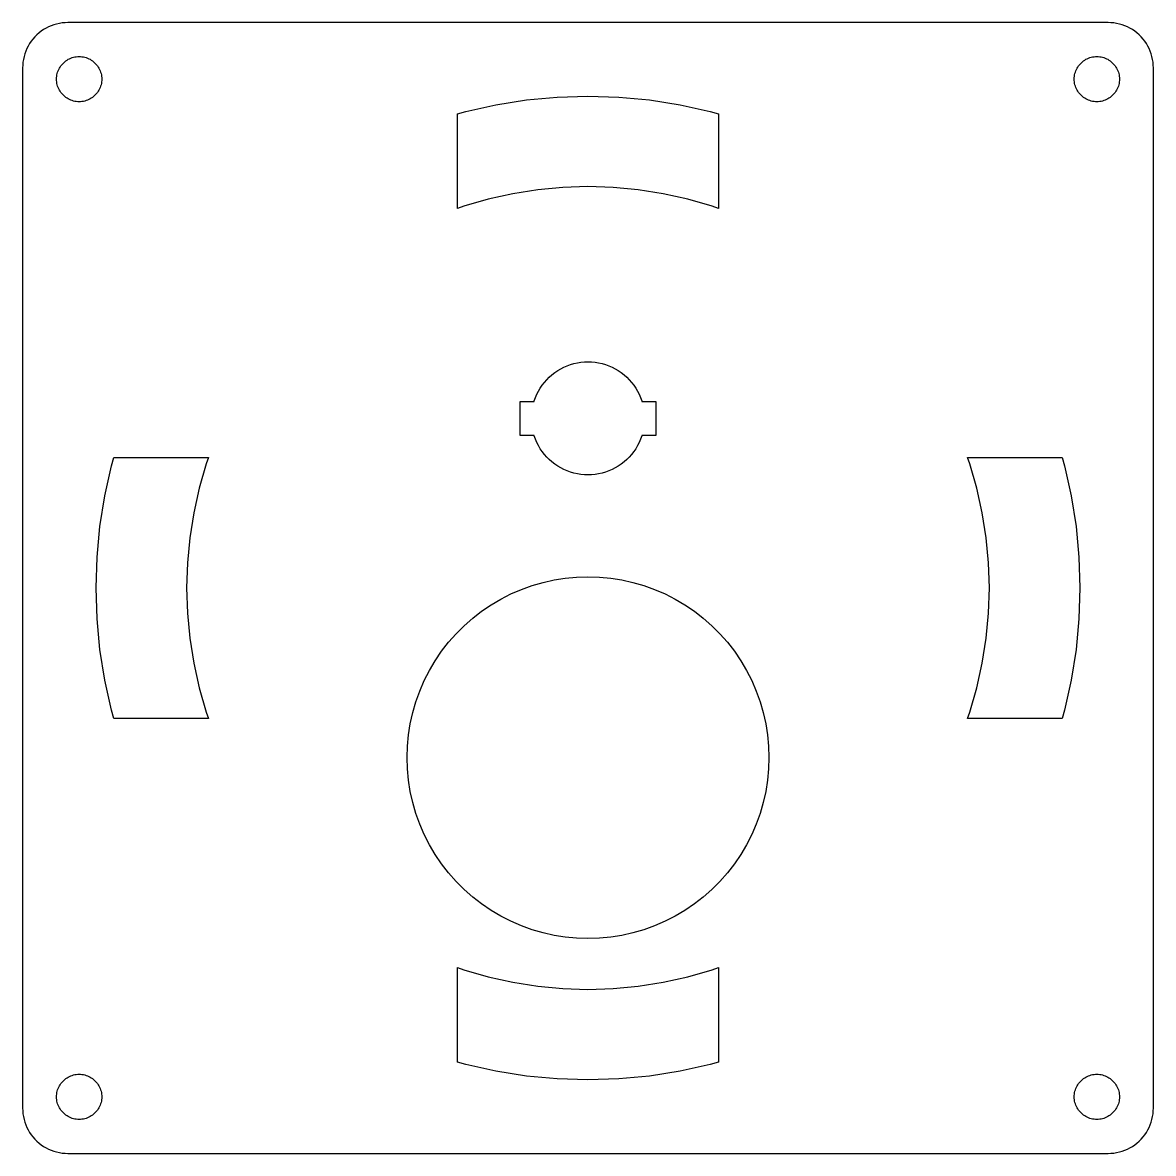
# Model space of a CAD drawing. Header units: metres. Extents: x -50 to 260, y -50 to 155.
# Drawn here: x -50 to 50, y 55 to 155 of the extents above; entities that cross this region are included whole.
import ezdxf

# ---------------------------------------------------------------- set-up
doc = ezdxf.new("R2010")
doc.units = ezdxf.units.M

msp = doc.modelspace()

# ---------------------------------------------------------------- linework, layer by layer
for p, q in [((-46, 155), (-46.2512, 154.992)), ((46, 155), (-46, 155)), ((46.2512, 154.992), (46, 155)), ((-48.5497, 154.082), (-48.7382, 153.916)), ((-48.3511, 154.236), (-48.5497, 154.082)), ((-48.1433, 154.377), (-48.3511, 154.236)), ((-47.927, 154.505), (-48.1433, 154.377)), ((-47.7031, 154.619), (-47.927, 154.505)), ((-47.4725, 154.719), (-47.7031, 154.619)), ((-47.2361, 154.804), (-47.4725, 154.719)), ((-46.9948, 154.874), (-47.2361, 154.804)), ((-46.7495, 154.929), (-46.9948, 154.874)), ((-46.5013, 154.968), (-46.7495, 154.929)), ((-46.2512, 154.992), (-46.5013, 154.968)), ((46.5013, 154.968), (46.2512, 154.992)), ((46.7495, 154.929), (46.5013, 154.968)), ((46.9948, 154.874), (46.7495, 154.929)), ((47.2361, 154.804), (46.9948, 154.874)), ((47.4725, 154.719), (47.2361, 154.804)), ((47.7031, 154.619), (47.4725, 154.719)), ((47.927, 154.505), (47.7031, 154.619)), ((48.1433, 154.377), (47.927, 154.505)), ((48.3511, 154.236), (48.1433, 154.377)), ((48.5497, 154.082), (48.3511, 154.236)), ((48.7382, 153.916), (48.5497, 154.082)), ((-49.3773, 153.143), (-49.5052, 152.927)), ((-49.2361, 153.351), (-49.3773, 153.143)), ((-49.082, 153.55), (-49.2361, 153.351)), ((-48.9159, 153.738), (-49.082, 153.55)), ((-48.7382, 153.916), (-48.9159, 153.738)), ((48.9159, 153.738), (48.7382, 153.916)), ((49.082, 153.55), (48.9159, 153.738)), ((49.2361, 153.351), (49.082, 153.55)), ((49.3773, 153.143), (49.2361, 153.351)), ((49.5052, 152.927), (49.3773, 153.143)), ((-49.8042, 152.236), (-49.8743, 151.995)), ((-49.7191, 152.472), (-49.8042, 152.236)), ((-49.6193, 152.703), (-49.7191, 152.472)), ((-49.5052, 152.927), (-49.6193, 152.703)), ((-45.1256, 151.996), (-45, 152)), ((-45, 152), (-44.8744, 151.996)), ((44.8744, 151.996), (45, 152)), ((45, 152), (45.1256, 151.996)), ((49.6193, 152.703), (49.5052, 152.927)), ((49.7191, 152.472), (49.6193, 152.703)), ((49.8042, 152.236), (49.7191, 152.472)), ((49.8743, 151.995), (49.8042, 152.236)), ((-49.9921, 151.251), (-50, 151)), ((-50, 151), (-50, 59)), ((-49.9684, 151.501), (-49.9921, 151.251)), ((-49.9291, 151.75), (-49.9684, 151.501)), ((-49.8743, 151.995), (-49.9291, 151.75)), ((-46.7526, 150.964), (-46.6886, 151.072)), ((-46.6886, 151.072), (-46.618, 151.176)), ((-46.618, 151.176), (-46.541, 151.275)), ((-46.541, 151.275), (-46.4579, 151.369)), ((-46.4579, 151.369), (-46.3691, 151.458)), ((-46.3691, 151.458), (-46.2748, 151.541)), ((-46.2748, 151.541), (-46.1756, 151.618)), ((-46.1756, 151.618), (-46.0716, 151.689)), ((-46.0716, 151.689), (-45.9635, 151.753)), ((-45.9635, 151.753), (-45.8515, 151.81)), ((-45.8515, 151.81), (-45.7362, 151.86)), ((-45.7362, 151.86), (-45.618, 151.902)), ((-45.618, 151.902), (-45.4974, 151.937)), ((-45.4974, 151.937), (-45.3748, 151.965)), ((-45.3748, 151.965), (-45.2507, 151.984)), ((-45.2507, 151.984), (-45.1256, 151.996)), ((-44.8744, 151.996), (-44.7493, 151.984)), ((-44.7493, 151.984), (-44.6252, 151.965)), ((-44.6252, 151.965), (-44.5026, 151.937)), ((-44.5026, 151.937), (-44.382, 151.902)), ((-44.382, 151.902), (-44.2637, 151.86)), ((-44.2637, 151.86), (-44.1484, 151.81)), ((-44.1484, 151.81), (-44.0365, 151.753)), ((-44.0365, 151.753), (-43.9283, 151.689)), ((-43.9283, 151.689), (-43.8244, 151.618)), ((-43.8244, 151.618), (-43.7251, 151.541)), ((-43.7251, 151.541), (-43.6309, 151.458)), ((-43.6309, 151.458), (-43.5421, 151.369)), ((-43.5421, 151.369), (-43.459, 151.275)), ((-43.459, 151.275), (-43.382, 151.176)), ((-43.382, 151.176), (-43.3113, 151.072)), ((-43.3113, 151.072), (-43.2474, 150.964)), ((43.2474, 150.964), (43.3113, 151.072)), ((43.3113, 151.072), (43.382, 151.176)), ((43.382, 151.176), (43.459, 151.275)), ((43.459, 151.275), (43.5421, 151.369)), ((43.5421, 151.369), (43.6309, 151.458)), ((43.6309, 151.458), (43.7251, 151.541)), ((43.7251, 151.541), (43.8244, 151.618)), ((43.8244, 151.618), (43.9283, 151.689)), ((43.9283, 151.689), (44.0365, 151.753)), ((44.0365, 151.753), (44.1484, 151.81)), ((44.1484, 151.81), (44.2637, 151.86)), ((44.2637, 151.86), (44.382, 151.902)), ((44.382, 151.902), (44.5026, 151.937)), ((44.5026, 151.937), (44.6252, 151.965)), ((44.6252, 151.965), (44.7493, 151.984)), ((44.7493, 151.984), (44.8744, 151.996)), ((45.1256, 151.996), (45.2507, 151.984)), ((45.2507, 151.984), (45.3748, 151.965)), ((45.3748, 151.965), (45.4974, 151.937)), ((45.4974, 151.937), (45.618, 151.902)), ((45.618, 151.902), (45.7362, 151.86)), ((45.7362, 151.86), (45.8515, 151.81)), ((45.8515, 151.81), (45.9635, 151.753)), ((45.9635, 151.753), (46.0716, 151.689)), ((46.0716, 151.689), (46.1756, 151.618)), ((46.1756, 151.618), (46.2748, 151.541)), ((46.2748, 151.541), (46.3691, 151.458)), ((46.3691, 151.458), (46.4579, 151.369)), ((46.4579, 151.369), (46.541, 151.275)), ((46.541, 151.275), (46.618, 151.176)), ((46.618, 151.176), (46.6886, 151.072)), ((46.6886, 151.072), (46.7526, 150.964)), ((49.9291, 151.75), (49.8743, 151.995)), ((49.9684, 151.501), (49.9291, 151.75)), ((49.9921, 151.251), (49.9684, 151.501)), ((50, 151), (49.9921, 151.251)), ((50, 59), (50, 151)), ((-47, 150), (-46.996, 150.126)), ((-46.996, 149.874), (-47, 150)), ((-46.996, 150.126), (-46.9842, 150.251)), ((-46.9842, 150.251), (-46.9646, 150.375)), ((-46.9646, 150.375), (-46.9372, 150.497)), ((-46.9372, 150.497), (-46.9021, 150.618)), ((-46.9021, 150.618), (-46.8595, 150.736)), ((-46.8595, 150.736), (-46.8096, 150.852)), ((-46.8096, 150.852), (-46.7526, 150.964)), ((-43.2474, 150.964), (-43.1903, 150.852)), ((-43.1903, 150.852), (-43.1404, 150.736)), ((-43.1404, 150.736), (-43.0979, 150.618)), ((-43.0979, 150.618), (-43.0628, 150.497)), ((-43.0628, 150.497), (-43.0354, 150.375)), ((-43.0354, 150.375), (-43.0158, 150.251)), ((-43.0158, 150.251), (-43.0039, 150.126)), ((-43.0039, 150.126), (-43, 150)), ((-43, 150), (-43.0039, 149.874)), ((43, 150), (43.0039, 150.126)), ((43.0039, 149.874), (43, 150)), ((43.0039, 150.126), (43.0158, 150.251)), ((43.0158, 150.251), (43.0354, 150.375)), ((43.0354, 150.375), (43.0628, 150.497)), ((43.0628, 150.497), (43.0979, 150.618)), ((43.0979, 150.618), (43.1404, 150.736)), ((43.1404, 150.736), (43.1903, 150.852)), ((43.1903, 150.852), (43.2474, 150.964)), ((46.7526, 150.964), (46.8096, 150.852)), ((46.8096, 150.852), (46.8595, 150.736)), ((46.8595, 150.736), (46.9021, 150.618)), ((46.9021, 150.618), (46.9372, 150.497)), ((46.9372, 150.497), (46.9646, 150.375)), ((46.9646, 150.375), (46.9842, 150.251)), ((46.9842, 150.251), (46.996, 150.126)), ((46.996, 150.126), (47, 150)), ((47, 150), (46.996, 149.874)), ((-46.9842, 149.749), (-46.996, 149.874)), ((-46.9646, 149.625), (-46.9842, 149.749)), ((-46.9372, 149.503), (-46.9646, 149.625)), ((-46.9021, 149.382), (-46.9372, 149.503)), ((-46.8595, 149.264), (-46.9021, 149.382)), ((-46.8096, 149.148), (-46.8595, 149.264)), ((-46.7526, 149.036), (-46.8096, 149.148)), ((-46.6886, 148.928), (-46.7526, 149.036)), ((-43.2474, 149.036), (-43.3113, 148.928)), ((-43.1903, 149.148), (-43.2474, 149.036)), ((-43.1404, 149.264), (-43.1903, 149.148)), ((-43.0979, 149.382), (-43.1404, 149.264)), ((-43.0628, 149.503), (-43.0979, 149.382)), ((-43.0354, 149.625), (-43.0628, 149.503)), ((-43.0158, 149.749), (-43.0354, 149.625)), ((-43.0039, 149.874), (-43.0158, 149.749)), ((43.0158, 149.749), (43.0039, 149.874)), ((43.0354, 149.625), (43.0158, 149.749)), ((43.0628, 149.503), (43.0354, 149.625)), ((43.0979, 149.382), (43.0628, 149.503)), ((43.1404, 149.264), (43.0979, 149.382)), ((43.1903, 149.148), (43.1404, 149.264)), ((43.2474, 149.036), (43.1903, 149.148)), ((43.3113, 148.928), (43.2474, 149.036)), ((46.7526, 149.036), (46.6886, 148.928)), ((46.8096, 149.148), (46.7526, 149.036)), ((46.8595, 149.264), (46.8096, 149.148)), ((46.9021, 149.382), (46.8595, 149.264)), ((46.9372, 149.503), (46.9021, 149.382)), ((46.9646, 149.625), (46.9372, 149.503)), ((46.9842, 149.749), (46.9646, 149.625)), ((46.996, 149.874), (46.9842, 149.749)), ((-46.618, 148.824), (-46.6886, 148.928)), ((-46.541, 148.725), (-46.618, 148.824)), ((-46.4579, 148.631), (-46.541, 148.725)), ((-46.3691, 148.542), (-46.4579, 148.631)), ((-46.2748, 148.459), (-46.3691, 148.542)), ((-46.1756, 148.382), (-46.2748, 148.459)), ((-46.0716, 148.311), (-46.1756, 148.382)), ((-45.9635, 148.247), (-46.0716, 148.311)), ((-45.8515, 148.19), (-45.9635, 148.247)), ((-45.7362, 148.14), (-45.8515, 148.19)), ((-45.618, 148.098), (-45.7362, 148.14)), ((-45.4974, 148.063), (-45.618, 148.098)), ((-45.3748, 148.035), (-45.4974, 148.063)), ((-45.2507, 148.016), (-45.3748, 148.035)), ((-45.1256, 148.004), (-45.2507, 148.016)), ((-45, 148), (-45.1256, 148.004)), ((-44.8744, 148.004), (-45, 148)), ((-44.7493, 148.016), (-44.8744, 148.004)), ((-44.6252, 148.035), (-44.7493, 148.016)), ((-44.5026, 148.063), (-44.6252, 148.035)), ((-44.382, 148.098), (-44.5026, 148.063)), ((-44.2637, 148.14), (-44.382, 148.098)), ((-44.1484, 148.19), (-44.2637, 148.14)), ((-44.0365, 148.247), (-44.1484, 148.19)), ((-43.9283, 148.311), (-44.0365, 148.247)), ((-43.8244, 148.382), (-43.9283, 148.311)), ((-43.7251, 148.459), (-43.8244, 148.382)), ((-43.6309, 148.542), (-43.7251, 148.459)), ((-43.5421, 148.631), (-43.6309, 148.542)), ((-43.459, 148.725), (-43.5421, 148.631)), ((-43.382, 148.824), (-43.459, 148.725)), ((-43.3113, 148.928), (-43.382, 148.824)), ((-8.15108, 147.729), (-5.45198, 148.157)), ((-5.45198, 148.157), (-2.73138, 148.414)), ((-2.73138, 148.414), (0, 148.5)), ((0, 148.5), (2.73138, 148.414)), ((2.73138, 148.414), (5.45198, 148.157)), ((5.45198, 148.157), (8.15108, 147.729)), ((43.382, 148.824), (43.3113, 148.928)), ((43.459, 148.725), (43.382, 148.824)), ((43.5421, 148.631), (43.459, 148.725)), ((43.6309, 148.542), (43.5421, 148.631)), ((43.7251, 148.459), (43.6309, 148.542)), ((43.8244, 148.382), (43.7251, 148.459)), ((43.9283, 148.311), (43.8244, 148.382)), ((44.0365, 148.247), (43.9283, 148.311)), ((44.1484, 148.19), (44.0365, 148.247)), ((44.2637, 148.14), (44.1484, 148.19)), ((44.382, 148.098), (44.2637, 148.14)), ((44.5026, 148.063), (44.382, 148.098)), ((44.6252, 148.035), (44.5026, 148.063)), ((44.7493, 148.016), (44.6252, 148.035)), ((44.8744, 148.004), (44.7493, 148.016)), ((45, 148), (44.8744, 148.004)), ((45.1256, 148.004), (45, 148)), ((45.2507, 148.016), (45.1256, 148.004)), ((45.3748, 148.035), (45.2507, 148.016)), ((45.4974, 148.063), (45.3748, 148.035)), ((45.618, 148.098), (45.4974, 148.063)), ((45.7362, 148.14), (45.618, 148.098)), ((45.8515, 148.19), (45.7362, 148.14)), ((45.9635, 148.247), (45.8515, 148.19)), ((46.0716, 148.311), (45.9635, 148.247)), ((46.1756, 148.382), (46.0716, 148.311)), ((46.2748, 148.459), (46.1756, 148.382)), ((46.3691, 148.542), (46.2748, 148.459)), ((46.4579, 148.631), (46.3691, 148.542)), ((46.541, 148.725), (46.4579, 148.631)), ((46.618, 148.824), (46.541, 148.725)), ((46.6886, 148.928), (46.618, 148.824)), ((-11.5385, 146.924), (-10.818, 147.133)), ((-10.818, 147.133), (-8.15108, 147.729)), ((8.15108, 147.729), (10.818, 147.133)), ((10.818, 147.133), (11.5385, 146.924)), ((-11.5385, 138.558), (-11.5385, 146.924)), ((11.5385, 146.924), (11.5385, 138.558)), ((-4.44933, 140.22), (-6.65202, 139.871)), ((-2.22905, 140.43), (-4.44933, 140.22)), ((0, 140.5), (-2.22905, 140.43)), ((2.22905, 140.43), (0, 140.5)), ((4.44933, 140.22), (2.22905, 140.43)), ((6.65202, 139.871), (4.44933, 140.22)), ((-8.82848, 139.385), (-10.9701, 138.762)), ((-6.65202, 139.871), (-8.82848, 139.385)), ((8.82848, 139.385), (6.65202, 139.871)), ((10.9701, 138.762), (8.82848, 139.385)), ((-10.9701, 138.762), (-11.5385, 138.558)), ((11.5385, 138.558), (10.9701, 138.762)), ((-0.31395, 124.99), (0, 125)), ((0, 125), (0.31395, 124.99)), ((-3.18712, 123.853), (-2.93892, 124.045)), ((-2.93892, 124.045), (-2.67912, 124.222)), ((-2.67912, 124.222), (-2.40877, 124.382)), ((-2.40877, 124.382), (-2.12889, 124.524)), ((-2.12889, 124.524), (-1.84062, 124.649)), ((-1.84062, 124.649), (-1.54507, 124.755)), ((-1.54507, 124.755), (-1.24344, 124.843)), ((-1.24344, 124.843), (-0.9369, 124.911)), ((-0.9369, 124.911), (-0.62666, 124.961)), ((-0.62666, 124.961), (-0.31395, 124.99)), ((0.31395, 124.99), (0.62666, 124.961)), ((0.62666, 124.961), (0.9369, 124.911)), ((0.9369, 124.911), (1.24344, 124.843)), ((1.24344, 124.843), (1.54507, 124.755)), ((1.54507, 124.755), (1.84062, 124.649)), ((1.84062, 124.649), (2.12889, 124.524)), ((2.12889, 124.524), (2.40877, 124.382)), ((2.40877, 124.382), (2.67912, 124.222)), ((2.67912, 124.222), (2.93892, 124.045)), ((2.93892, 124.045), (3.18712, 123.853)), ((-4.04507, 122.939), (-3.85255, 123.187)), ((-3.85255, 123.187), (-3.64484, 123.423)), ((-3.64484, 123.423), (-3.42273, 123.645)), ((-3.42273, 123.645), (-3.18712, 123.853)), ((3.18712, 123.853), (3.42273, 123.645)), ((3.42273, 123.645), (3.64484, 123.423)), ((3.64484, 123.423), (3.85255, 123.187)), ((3.85255, 123.187), (4.04507, 122.939)), ((-4.64888, 121.841), (-4.52412, 122.129)), ((-4.52412, 122.129), (-4.38153, 122.409)), ((-4.38153, 122.409), (-4.22163, 122.679)), ((-4.22163, 122.679), (-4.04507, 122.939)), ((4.04507, 122.939), (4.22163, 122.679)), ((4.22163, 122.679), (4.38153, 122.409)), ((4.38153, 122.409), (4.52412, 122.129)), ((4.52412, 122.129), (4.64888, 121.841)), ((-6, 118.5), (-6, 121.5)), ((-6, 121.5), (-4.76837, 121.5)), ((-4.76837, 121.5), (-4.75528, 121.545)), ((-4.75528, 121.545), (-4.64888, 121.841)), ((4.64888, 121.841), (4.75528, 121.545)), ((4.75528, 121.545), (4.76837, 121.5)), ((4.76837, 121.5), (6, 121.5)), ((6, 121.5), (6, 118.5)), ((-4.76837, 118.5), (-6, 118.5)), ((-4.75528, 118.455), (-4.76837, 118.5)), ((-4.64888, 118.159), (-4.75528, 118.455)), ((-4.52412, 117.871), (-4.64888, 118.159)), ((4.64888, 118.159), (4.52412, 117.871)), ((4.75528, 118.455), (4.64888, 118.159)), ((4.76837, 118.5), (4.75528, 118.455)), ((6, 118.5), (4.76837, 118.5)), ((-4.38153, 117.591), (-4.52412, 117.871)), ((-4.22163, 117.321), (-4.38153, 117.591)), ((-4.04507, 117.061), (-4.22163, 117.321)), ((-3.85255, 116.813), (-4.04507, 117.061)), ((4.04507, 117.061), (3.85255, 116.813)), ((4.22163, 117.321), (4.04507, 117.061)), ((4.38153, 117.591), (4.22163, 117.321)), ((4.52412, 117.871), (4.38153, 117.591)), ((-42.1334, 115.818), (-41.9241, 116.538)), ((-41.9241, 116.538), (-33.5579, 116.538)), ((-33.5579, 116.538), (-33.7625, 115.97)), ((-3.64484, 116.577), (-3.85255, 116.813)), ((-3.42273, 116.355), (-3.64484, 116.577)), ((-3.18712, 116.147), (-3.42273, 116.355)), ((-2.93892, 115.955), (-3.18712, 116.147)), ((3.18712, 116.147), (2.93892, 115.955)), ((3.42273, 116.355), (3.18712, 116.147)), ((3.64484, 116.577), (3.42273, 116.355)), ((3.85255, 116.813), (3.64484, 116.577)), ((33.7625, 115.97), (33.5579, 116.538)), ((33.5579, 116.538), (41.9241, 116.538)), ((41.9241, 116.538), (42.1334, 115.818)), ((-42.7295, 113.151), (-42.1334, 115.818)), ((-33.7625, 115.97), (-34.3847, 113.828)), ((-2.67912, 115.778), (-2.93892, 115.955)), ((-2.40877, 115.618), (-2.67912, 115.778)), ((-2.12889, 115.476), (-2.40877, 115.618)), ((-1.84062, 115.351), (-2.12889, 115.476)), ((-1.54507, 115.245), (-1.84062, 115.351)), ((-1.24344, 115.157), (-1.54507, 115.245)), ((-0.9369, 115.089), (-1.24344, 115.157)), ((-0.62666, 115.039), (-0.9369, 115.089)), ((-0.31395, 115.01), (-0.62666, 115.039)), ((0, 115), (-0.31395, 115.01)), ((0.31395, 115.01), (0, 115)), ((0.62666, 115.039), (0.31395, 115.01)), ((0.9369, 115.089), (0.62666, 115.039)), ((1.24344, 115.157), (0.9369, 115.089)), ((1.54507, 115.245), (1.24344, 115.157)), ((1.84062, 115.351), (1.54507, 115.245)), ((2.12889, 115.476), (1.84062, 115.351)), ((2.40877, 115.618), (2.12889, 115.476)), ((2.67912, 115.778), (2.40877, 115.618)), ((2.93892, 115.955), (2.67912, 115.778)), ((34.3847, 113.828), (33.7625, 115.97)), ((42.1334, 115.818), (42.7295, 113.151)), ((-43.157, 110.452), (-42.7295, 113.151)), ((-34.3847, 113.828), (-34.8712, 111.652)), ((34.8712, 111.652), (34.3847, 113.828)), ((42.7295, 113.151), (43.157, 110.452)), ((-34.8712, 111.652), (-35.2201, 109.449)), ((35.2201, 109.449), (34.8712, 111.652)), ((-43.4142, 107.731), (-43.157, 110.452)), ((43.157, 110.452), (43.4142, 107.731)), ((-35.2201, 109.449), (-35.4299, 107.229)), ((35.4299, 107.229), (35.2201, 109.449)), ((-43.5, 105), (-43.4142, 107.731)), ((-35.4299, 107.229), (-35.5, 105)), ((35.5, 105), (35.4299, 107.229)), ((43.4142, 107.731), (43.5, 105)), ((-1.00464, 105.968), (0, 106)), ((0, 106), (1.00464, 105.968)), ((-43.4142, 102.269), (-43.5, 105)), ((-35.5, 105), (-35.4299, 102.771)), ((-5.88998, 104.876), (-4.94426, 105.217)), ((-4.94426, 105.217), (-3.97903, 105.497)), ((-3.97903, 105.497), (-2.99809, 105.717)), ((-2.99809, 105.717), (-2.00533, 105.874)), ((-2.00533, 105.874), (-1.00464, 105.968)), ((1.00464, 105.968), (2.00533, 105.874)), ((2.00533, 105.874), (2.99809, 105.717)), ((2.99809, 105.717), (3.97903, 105.497)), ((3.97903, 105.497), (4.94426, 105.217)), ((4.94426, 105.217), (5.88998, 104.876)), ((35.4299, 102.771), (35.5, 105)), ((43.5, 105), (43.4142, 102.269)), ((-8.57323, 103.509), (-7.70805, 104.021)), ((-7.70805, 104.021), (-6.81245, 104.477)), ((-6.81245, 104.477), (-5.88998, 104.876)), ((5.88998, 104.876), (6.81245, 104.477)), ((6.81245, 104.477), (7.70805, 104.021)), ((7.70805, 104.021), (8.57323, 103.509)), ((-9.40456, 102.944), (-8.57323, 103.509)), ((8.57323, 103.509), (9.40456, 102.944)), ((-43.157, 99.548), (-43.4142, 102.269)), ((-35.4299, 102.771), (-35.2201, 100.551)), ((-10.9527, 101.663), (-10.1988, 102.328)), ((-10.1988, 102.328), (-9.40456, 102.944)), ((9.40456, 102.944), (10.1988, 102.328)), ((10.1988, 102.328), (10.9527, 101.663)), ((35.2201, 100.551), (35.4299, 102.771)), ((43.4142, 102.269), (43.157, 99.548)), ((-11.6635, 100.953), (-10.9527, 101.663)), ((10.9527, 101.663), (11.6635, 100.953)), ((-35.2201, 100.551), (-34.8712, 98.348)), ((-12.9443, 99.4046), (-12.3282, 100.199)), ((-12.3282, 100.199), (-11.6635, 100.953)), ((11.6635, 100.953), (12.3282, 100.199)), ((12.3282, 100.199), (12.9443, 99.4046)), ((34.8712, 98.348), (35.2201, 100.551)), ((-42.7295, 96.8489), (-43.157, 99.548)), ((-13.5092, 98.5732), (-12.9443, 99.4046)), ((12.9443, 99.4046), (13.5092, 98.5732)), ((43.157, 99.548), (42.7295, 96.8489)), ((-34.8712, 98.348), (-34.3847, 96.1715)), ((-14.0209, 97.7081), (-13.5092, 98.5732)), ((13.5092, 98.5732), (14.0209, 97.7081)), ((34.3847, 96.1715), (34.8712, 98.348)), ((-14.4772, 96.8125), (-14.0209, 97.7081)), ((14.0209, 97.7081), (14.4772, 96.8125)), ((-42.1334, 94.182), (-42.7295, 96.8489)), ((-34.3847, 96.1715), (-33.7625, 94.0299)), ((-14.8764, 95.89), (-14.4772, 96.8125)), ((14.4772, 96.8125), (14.8764, 95.89)), ((33.7625, 94.0299), (34.3847, 96.1715)), ((42.7295, 96.8489), (42.1334, 94.182)), ((-15.2169, 94.9443), (-14.8764, 95.89)), ((14.8764, 95.89), (15.2169, 94.9443)), ((-41.9241, 93.4615), (-42.1334, 94.182)), ((-33.7625, 94.0299), (-33.5579, 93.4615)), ((-15.4973, 93.979), (-15.2169, 94.9443)), ((15.2169, 94.9443), (15.4973, 93.979)), ((33.5579, 93.4615), (33.7625, 94.0299)), ((42.1334, 94.182), (41.9241, 93.4615)), ((-33.5579, 93.4615), (-41.9241, 93.4615)), ((-15.7166, 92.9981), (-15.4973, 93.979)), ((15.4973, 93.979), (15.7166, 92.9981)), ((41.9241, 93.4615), (33.5579, 93.4615)), ((-15.9684, 91.0046), (-15.8738, 92.0053)), ((-15.8738, 92.0053), (-15.7166, 92.9981)), ((15.7166, 92.9981), (15.8738, 92.0053)), ((15.8738, 92.0053), (15.9684, 91.0046)), ((-16, 90), (-15.9684, 91.0046)), ((15.9684, 91.0046), (16, 90)), ((-15.9684, 88.9954), (-16, 90)), ((16, 90), (15.9684, 88.9954)), ((-15.8738, 87.9947), (-15.9684, 88.9954)), ((15.9684, 88.9954), (15.8738, 87.9947)), ((-15.7166, 87.0019), (-15.8738, 87.9947)), ((-15.4973, 86.021), (-15.7166, 87.0019)), ((15.7166, 87.0019), (15.4973, 86.021)), ((15.8738, 87.9947), (15.7166, 87.0019)), ((-15.2169, 85.0557), (-15.4973, 86.021)), ((15.4973, 86.021), (15.2169, 85.0557)), ((-14.8764, 84.11), (-15.2169, 85.0557)), ((15.2169, 85.0557), (14.8764, 84.11)), ((-14.4772, 83.1875), (-14.8764, 84.11)), ((14.8764, 84.11), (14.4772, 83.1875)), ((-14.0209, 82.2919), (-14.4772, 83.1875)), ((14.4772, 83.1875), (14.0209, 82.2919)), ((-13.5092, 81.4268), (-14.0209, 82.2919)), ((14.0209, 82.2919), (13.5092, 81.4268)), ((-12.9443, 80.5954), (-13.5092, 81.4268)), ((13.5092, 81.4268), (12.9443, 80.5954)), ((-12.3282, 79.8012), (-12.9443, 80.5954)), ((12.9443, 80.5954), (12.3282, 79.8012)), ((-11.6635, 79.0473), (-12.3282, 79.8012)), ((-10.9527, 78.3365), (-11.6635, 79.0473)), ((11.6635, 79.0473), (10.9527, 78.3365)), ((12.3282, 79.8012), (11.6635, 79.0473)), ((-10.1988, 77.6718), (-10.9527, 78.3365)), ((10.9527, 78.3365), (10.1988, 77.6718)), ((-9.40456, 77.0557), (-10.1988, 77.6718)), ((-8.57323, 76.4908), (-9.40456, 77.0557)), ((9.40456, 77.0557), (8.57323, 76.4908)), ((10.1988, 77.6718), (9.40456, 77.0557)), ((-7.70805, 75.9791), (-8.57323, 76.4908)), ((8.57323, 76.4908), (7.70805, 75.9791)), ((-6.81245, 75.5228), (-7.70805, 75.9791)), ((-5.88998, 75.1236), (-6.81245, 75.5228)), ((-4.94426, 74.7831), (-5.88998, 75.1236)), ((5.88998, 75.1236), (4.94426, 74.7831)), ((6.81245, 75.5228), (5.88998, 75.1236)), ((7.70805, 75.9791), (6.81245, 75.5228)), ((-3.97903, 74.5027), (-4.94426, 74.7831)), ((-2.99809, 74.2834), (-3.97903, 74.5027)), ((-2.00533, 74.1262), (-2.99809, 74.2834)), ((-1.00464, 74.0316), (-2.00533, 74.1262)), ((0, 74), (-1.00464, 74.0316)), ((1.00464, 74.0316), (0, 74)), ((2.00533, 74.1262), (1.00464, 74.0316)), ((2.99809, 74.2834), (2.00533, 74.1262)), ((3.97903, 74.5027), (2.99809, 74.2834)), ((4.94426, 74.7831), (3.97903, 74.5027)), ((-11.5385, 63.0759), (-11.5385, 71.4421)), ((-11.5385, 71.4421), (-10.9701, 71.2375)), ((-10.9701, 71.2375), (-8.82848, 70.6153)), ((8.82848, 70.6153), (10.9701, 71.2375)), ((10.9701, 71.2375), (11.5385, 71.4421)), ((11.5385, 71.4421), (11.5385, 63.0759)), ((-8.82848, 70.6153), (-6.65202, 70.1288)), ((-6.65202, 70.1288), (-4.44933, 69.7799)), ((4.44933, 69.7799), (6.65202, 70.1288)), ((6.65202, 70.1288), (8.82848, 70.6153)), ((-4.44933, 69.7799), (-2.22905, 69.5701)), ((-2.22905, 69.5701), (0, 69.5)), ((0, 69.5), (2.22905, 69.5701)), ((2.22905, 69.5701), (4.44933, 69.7799)), ((-10.818, 62.8666), (-11.5385, 63.0759)), ((11.5385, 63.0759), (10.818, 62.8666)), ((-45.1256, 61.9961), (-45, 62)), ((-45, 62), (-44.8744, 61.9961)), ((-8.15108, 62.2705), (-10.818, 62.8666)), ((-5.45198, 61.843), (-8.15108, 62.2705)), ((8.15108, 62.2705), (5.45198, 61.843)), ((10.818, 62.8666), (8.15108, 62.2705)), ((44.8744, 61.9961), (45, 62)), ((45, 62), (45.1256, 61.9961)), ((-46.7526, 60.9635), (-46.6886, 61.0717)), ((-46.6886, 61.0717), (-46.618, 61.1756)), ((-46.618, 61.1756), (-46.541, 61.2749)), ((-46.541, 61.2749), (-46.4579, 61.3691)), ((-46.4579, 61.3691), (-46.3691, 61.4579)), ((-46.3691, 61.4579), (-46.2748, 61.541)), ((-46.2748, 61.541), (-46.1756, 61.618)), ((-46.1756, 61.618), (-46.0716, 61.6887)), ((-46.0716, 61.6887), (-45.9635, 61.7526)), ((-45.9635, 61.7526), (-45.8515, 61.8097)), ((-45.8515, 61.8097), (-45.7362, 61.8596)), ((-45.7362, 61.8596), (-45.618, 61.9021)), ((-45.618, 61.9021), (-45.4974, 61.9372)), ((-45.4974, 61.9372), (-45.3748, 61.9646)), ((-45.3748, 61.9646), (-45.2507, 61.9842)), ((-45.2507, 61.9842), (-45.1256, 61.9961)), ((-44.8744, 61.9961), (-44.7493, 61.9842)), ((-44.7493, 61.9842), (-44.6252, 61.9646)), ((-44.6252, 61.9646), (-44.5026, 61.9372)), ((-44.5026, 61.9372), (-44.382, 61.9021)), ((-44.382, 61.9021), (-44.2637, 61.8596)), ((-44.2637, 61.8596), (-44.1484, 61.8097)), ((-44.1484, 61.8097), (-44.0365, 61.7526)), ((-44.0365, 61.7526), (-43.9283, 61.6887)), ((-43.9283, 61.6887), (-43.8244, 61.618)), ((-43.8244, 61.618), (-43.7251, 61.541)), ((-43.7251, 61.541), (-43.6309, 61.4579)), ((-43.6309, 61.4579), (-43.5421, 61.3691)), ((-43.5421, 61.3691), (-43.459, 61.2749)), ((-43.459, 61.2749), (-43.382, 61.1756)), ((-43.382, 61.1756), (-43.3113, 61.0717)), ((-43.3113, 61.0717), (-43.2474, 60.9635)), ((-2.73138, 61.5858), (-5.45198, 61.843)), ((0, 61.5), (-2.73138, 61.5858)), ((2.73138, 61.5858), (0, 61.5)), ((5.45198, 61.843), (2.73138, 61.5858)), ((43.2474, 60.9635), (43.3113, 61.0717)), ((43.3113, 61.0717), (43.382, 61.1756)), ((43.382, 61.1756), (43.459, 61.2749)), ((43.459, 61.2749), (43.5421, 61.3691)), ((43.5421, 61.3691), (43.6309, 61.4579)), ((43.6309, 61.4579), (43.7251, 61.541)), ((43.7251, 61.541), (43.8244, 61.618)), ((43.8244, 61.618), (43.9283, 61.6887)), ((43.9283, 61.6887), (44.0365, 61.7526)), ((44.0365, 61.7526), (44.1484, 61.8097)), ((44.1484, 61.8097), (44.2637, 61.8596)), ((44.2637, 61.8596), (44.382, 61.9021)), ((44.382, 61.9021), (44.5026, 61.9372)), ((44.5026, 61.9372), (44.6252, 61.9646)), ((44.6252, 61.9646), (44.7493, 61.9842)), ((44.7493, 61.9842), (44.8744, 61.9961)), ((45.1256, 61.9961), (45.2507, 61.9842)), ((45.2507, 61.9842), (45.3748, 61.9646)), ((45.3748, 61.9646), (45.4974, 61.9372)), ((45.4974, 61.9372), (45.618, 61.9021)), ((45.618, 61.9021), (45.7362, 61.8596)), ((45.7362, 61.8596), (45.8515, 61.8097)), ((45.8515, 61.8097), (45.9635, 61.7526)), ((45.9635, 61.7526), (46.0716, 61.6887)), ((46.0716, 61.6887), (46.1756, 61.618)), ((46.1756, 61.618), (46.2748, 61.541)), ((46.2748, 61.541), (46.3691, 61.4579)), ((46.3691, 61.4579), (46.4579, 61.3691)), ((46.4579, 61.3691), (46.541, 61.2749)), ((46.541, 61.2749), (46.618, 61.1756)), ((46.618, 61.1756), (46.6886, 61.0717)), ((46.6886, 61.0717), (46.7526, 60.9635)), ((-47, 60), (-46.996, 60.1256)), ((-46.996, 59.8744), (-47, 60)), ((-46.996, 60.1256), (-46.9842, 60.2507)), ((-46.9842, 60.2507), (-46.9646, 60.3748)), ((-46.9646, 60.3748), (-46.9372, 60.4974)), ((-46.9372, 60.4974), (-46.9021, 60.618)), ((-46.9021, 60.618), (-46.8595, 60.7363)), ((-46.8595, 60.7363), (-46.8096, 60.8516)), ((-46.8096, 60.8516), (-46.7526, 60.9635)), ((-43.2474, 60.9635), (-43.1903, 60.8516)), ((-43.1903, 60.8516), (-43.1404, 60.7363)), ((-43.1404, 60.7363), (-43.0979, 60.618)), ((-43.0979, 60.618), (-43.0628, 60.4974)), ((-43.0628, 60.4974), (-43.0354, 60.3748)), ((-43.0354, 60.3748), (-43.0158, 60.2507)), ((-43.0158, 60.2507), (-43.0039, 60.1256)), ((-43.0039, 60.1256), (-43, 60)), ((-43, 60), (-43.0039, 59.8744)), ((43, 60), (43.0039, 60.1256)), ((43.0039, 59.8744), (43, 60)), ((43.0039, 60.1256), (43.0158, 60.2507)), ((43.0158, 60.2507), (43.0354, 60.3748)), ((43.0354, 60.3748), (43.0628, 60.4974)), ((43.0628, 60.4974), (43.0979, 60.618)), ((43.0979, 60.618), (43.1404, 60.7363)), ((43.1404, 60.7363), (43.1903, 60.8516)), ((43.1903, 60.8516), (43.2474, 60.9635)), ((46.7526, 60.9635), (46.8096, 60.8516)), ((46.8096, 60.8516), (46.8595, 60.7363)), ((46.8595, 60.7363), (46.9021, 60.618)), ((46.9021, 60.618), (46.9372, 60.4974)), ((46.9372, 60.4974), (46.9646, 60.3748)), ((46.9646, 60.3748), (46.9842, 60.2507)), ((46.9842, 60.2507), (46.996, 60.1256)), ((46.996, 60.1256), (47, 60)), ((47, 60), (46.996, 59.8744)), ((-50, 59), (-49.9921, 58.7488)), ((-46.9842, 59.7493), (-46.996, 59.8744)), ((-46.9646, 59.6252), (-46.9842, 59.7493)), ((-46.9372, 59.5026), (-46.9646, 59.6252)), ((-46.9021, 59.382), (-46.9372, 59.5026)), ((-46.8595, 59.2638), (-46.9021, 59.382)), ((-46.8096, 59.1485), (-46.8595, 59.2638)), ((-46.7526, 59.0365), (-46.8096, 59.1485)), ((-46.6886, 58.9284), (-46.7526, 59.0365)), ((-43.2474, 59.0365), (-43.3113, 58.9284)), ((-43.1903, 59.1485), (-43.2474, 59.0365)), ((-43.1404, 59.2638), (-43.1903, 59.1485)), ((-43.0979, 59.382), (-43.1404, 59.2638)), ((-43.0628, 59.5026), (-43.0979, 59.382)), ((-43.0354, 59.6252), (-43.0628, 59.5026)), ((-43.0158, 59.7493), (-43.0354, 59.6252)), ((-43.0039, 59.8744), (-43.0158, 59.7493)), ((43.0158, 59.7493), (43.0039, 59.8744)), ((43.0354, 59.6252), (43.0158, 59.7493)), ((43.0628, 59.5026), (43.0354, 59.6252)), ((43.0979, 59.382), (43.0628, 59.5026)), ((43.1404, 59.2638), (43.0979, 59.382)), ((43.1903, 59.1485), (43.1404, 59.2638)), ((43.2474, 59.0365), (43.1903, 59.1485)), ((43.3113, 58.9284), (43.2474, 59.0365)), ((46.7526, 59.0365), (46.6886, 58.9284)), ((46.8096, 59.1485), (46.7526, 59.0365)), ((46.8595, 59.2638), (46.8096, 59.1485)), ((46.9021, 59.382), (46.8595, 59.2638)), ((46.9372, 59.5026), (46.9021, 59.382)), ((46.9646, 59.6252), (46.9372, 59.5026)), ((46.9842, 59.7493), (46.9646, 59.6252)), ((46.996, 59.8744), (46.9842, 59.7493)), ((49.9921, 58.7488), (50, 59)), ((-49.9921, 58.7488), (-49.9684, 58.4987)), ((-49.9684, 58.4987), (-49.9291, 58.2505)), ((-49.9291, 58.2505), (-49.8743, 58.0052)), ((-49.8743, 58.0052), (-49.8042, 57.7639)), ((-46.618, 58.8244), (-46.6886, 58.9284)), ((-46.541, 58.7252), (-46.618, 58.8244)), ((-46.4579, 58.6309), (-46.541, 58.7252)), ((-46.3691, 58.5421), (-46.4579, 58.6309)), ((-46.2748, 58.459), (-46.3691, 58.5421)), ((-46.1756, 58.382), (-46.2748, 58.459)), ((-46.0716, 58.3114), (-46.1756, 58.382)), ((-45.9635, 58.2474), (-46.0716, 58.3114)), ((-45.8515, 58.1904), (-45.9635, 58.2474)), ((-45.7362, 58.1405), (-45.8515, 58.1904)), ((-45.618, 58.0979), (-45.7362, 58.1405)), ((-45.4974, 58.0628), (-45.618, 58.0979)), ((-45.3748, 58.0354), (-45.4974, 58.0628)), ((-45.2507, 58.0158), (-45.3748, 58.0354)), ((-45.1256, 58.004), (-45.2507, 58.0158)), ((-45, 58), (-45.1256, 58.004)), ((-44.8744, 58.004), (-45, 58)), ((-44.7493, 58.0158), (-44.8744, 58.004)), ((-44.6252, 58.0354), (-44.7493, 58.0158)), ((-44.5026, 58.0628), (-44.6252, 58.0354)), ((-44.382, 58.0979), (-44.5026, 58.0628)), ((-44.2637, 58.1405), (-44.382, 58.0979)), ((-44.1484, 58.1904), (-44.2637, 58.1405)), ((-44.0365, 58.2474), (-44.1484, 58.1904)), ((-43.9283, 58.3114), (-44.0365, 58.2474)), ((-43.8244, 58.382), (-43.9283, 58.3114)), ((-43.7251, 58.459), (-43.8244, 58.382)), ((-43.6309, 58.5421), (-43.7251, 58.459)), ((-43.5421, 58.6309), (-43.6309, 58.5421)), ((-43.459, 58.7252), (-43.5421, 58.6309)), ((-43.382, 58.8244), (-43.459, 58.7252)), ((-43.3113, 58.9284), (-43.382, 58.8244)), ((43.382, 58.8244), (43.3113, 58.9284)), ((43.459, 58.7252), (43.382, 58.8244)), ((43.5421, 58.6309), (43.459, 58.7252)), ((43.6309, 58.5421), (43.5421, 58.6309)), ((43.7251, 58.459), (43.6309, 58.5421)), ((43.8244, 58.382), (43.7251, 58.459)), ((43.9283, 58.3114), (43.8244, 58.382)), ((44.0365, 58.2474), (43.9283, 58.3114)), ((44.1484, 58.1904), (44.0365, 58.2474)), ((44.2637, 58.1405), (44.1484, 58.1904)), ((44.382, 58.0979), (44.2637, 58.1405)), ((44.5026, 58.0628), (44.382, 58.0979)), ((44.6252, 58.0354), (44.5026, 58.0628)), ((44.7493, 58.0158), (44.6252, 58.0354)), ((44.8744, 58.004), (44.7493, 58.0158)), ((45, 58), (44.8744, 58.004)), ((45.1256, 58.004), (45, 58)), ((45.2507, 58.0158), (45.1256, 58.004)), ((45.3748, 58.0354), (45.2507, 58.0158)), ((45.4974, 58.0628), (45.3748, 58.0354)), ((45.618, 58.0979), (45.4974, 58.0628)), ((45.7362, 58.1405), (45.618, 58.0979)), ((45.8515, 58.1904), (45.7362, 58.1405)), ((45.9635, 58.2474), (45.8515, 58.1904)), ((46.0716, 58.3114), (45.9635, 58.2474)), ((46.1756, 58.382), (46.0716, 58.3114)), ((46.2748, 58.459), (46.1756, 58.382)), ((46.3691, 58.5421), (46.2748, 58.459)), ((46.4579, 58.6309), (46.3691, 58.5421)), ((46.541, 58.7252), (46.4579, 58.6309)), ((46.618, 58.8244), (46.541, 58.7252)), ((46.6886, 58.9284), (46.618, 58.8244)), ((49.8042, 57.7639), (49.8743, 58.0052)), ((49.8743, 58.0052), (49.9291, 58.2505)), ((49.9291, 58.2505), (49.9684, 58.4987)), ((49.9684, 58.4987), (49.9921, 58.7488)), ((-49.8042, 57.7639), (-49.7191, 57.5275)), ((-49.7191, 57.5275), (-49.6193, 57.2969)), ((-49.6193, 57.2969), (-49.5052, 57.073)), ((-49.5052, 57.073), (-49.3773, 56.8567)), ((49.3773, 56.8567), (49.5052, 57.073)), ((49.5052, 57.073), (49.6193, 57.2969)), ((49.6193, 57.2969), (49.7191, 57.5275)), ((49.7191, 57.5275), (49.8042, 57.7639)), ((-49.3773, 56.8567), (-49.2361, 56.6489)), ((-49.2361, 56.6489), (-49.082, 56.4503)), ((-49.082, 56.4503), (-48.9159, 56.2618)), ((-48.9159, 56.2618), (-48.7382, 56.0841)), ((-48.7382, 56.0841), (-48.5497, 55.918)), ((48.5497, 55.918), (48.7382, 56.0841)), ((48.7382, 56.0841), (48.9159, 56.2618)), ((48.9159, 56.2618), (49.082, 56.4503)), ((49.082, 56.4503), (49.2361, 56.6489)), ((49.2361, 56.6489), (49.3773, 56.8567)), ((-48.5497, 55.918), (-48.3511, 55.7639)), ((-48.3511, 55.7639), (-48.1433, 55.6227)), ((-48.1433, 55.6227), (-47.927, 55.4948)), ((-47.927, 55.4948), (-47.7031, 55.3807)), ((-47.7031, 55.3807), (-47.4725, 55.2809)), ((-47.4725, 55.2809), (-47.2361, 55.1958)), ((-47.2361, 55.1958), (-46.9948, 55.1257)), ((-46.9948, 55.1257), (-46.7495, 55.0709)), ((-46.7495, 55.0709), (-46.5013, 55.0316)), ((-46.5013, 55.0316), (-46.2512, 55.0079)), ((-46.2512, 55.0079), (-46, 55)), ((-46, 55), (46, 55)), ((46, 55), (46.2512, 55.0079)), ((46.2512, 55.0079), (46.5013, 55.0316)), ((46.5013, 55.0316), (46.7495, 55.0709)), ((46.7495, 55.0709), (46.9948, 55.1257)), ((46.9948, 55.1257), (47.2361, 55.1958)), ((47.2361, 55.1958), (47.4725, 55.2809)), ((47.4725, 55.2809), (47.7031, 55.3807)), ((47.7031, 55.3807), (47.927, 55.4948)), ((47.927, 55.4948), (48.1433, 55.6227)), ((48.1433, 55.6227), (48.3511, 55.7639)), ((48.3511, 55.7639), (48.5497, 55.918))]:
    msp.add_line(p, q)

doc.saveas('drawing.dxf')
